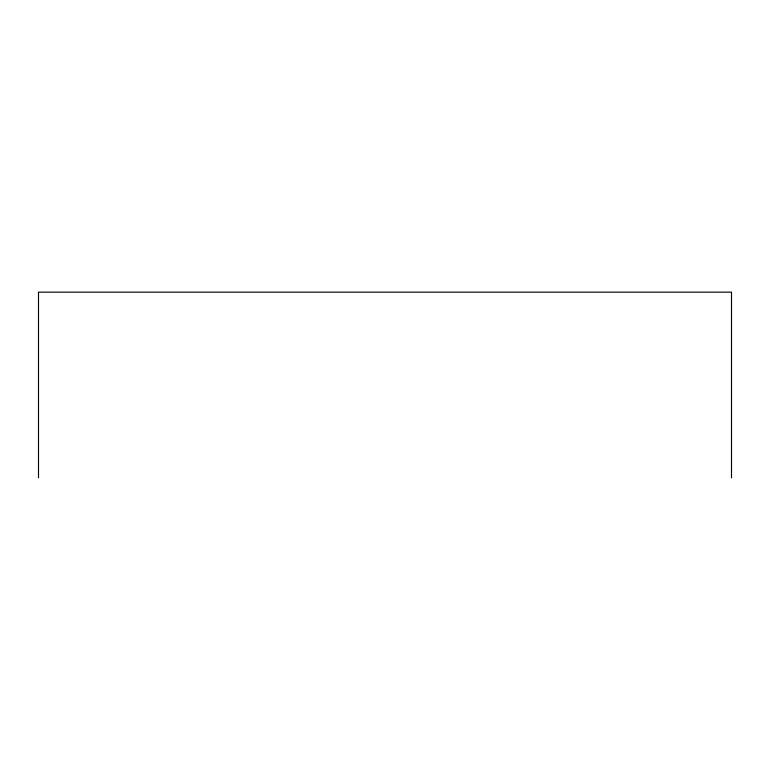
<?xml version="1.0" encoding="UTF-8"?>
<svg xmlns="http://www.w3.org/2000/svg" width="770" height="770" viewBox="0 0 770 770"><rect width="100%" height="100%" fill="white"/><g stroke="black" fill="none" stroke-linecap="round" stroke-linejoin="round"><path stroke-width="1.16" d="M731.5 477.843L731.5 292.157L38.5 292.157L38.5 477.843"/></g></svg>
